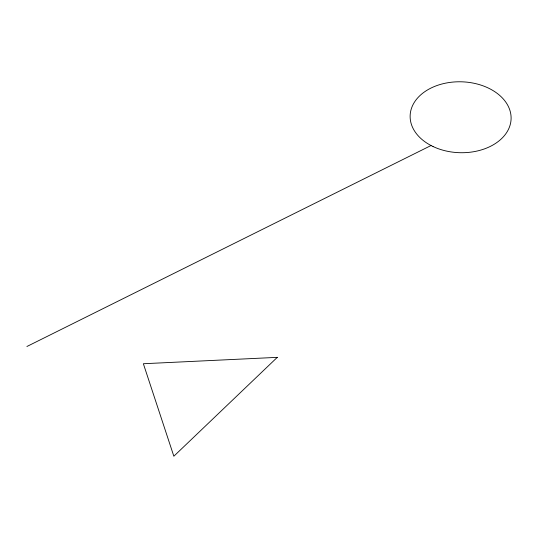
<?xml version="1.0" encoding="UTF-8"?>
<svg xmlns="http://www.w3.org/2000/svg" width="538" height="538" viewBox="0 0 538 538"><rect width="100%" height="100%" fill="white"/><g stroke="black" fill="none" stroke-linecap="round" stroke-linejoin="round"><path stroke-width="0.81" d="M26.9 346.499L431.039 145.522M277.285 357.353L173.841 456.224L143.364 363.735L277.285 357.353M433.016 146.511A50.505 35.461 1.8 0 0 511.033 119.994A50.505 35.461 1.8 0 0 437.804 85.246A50.505 35.461 1.8 0 0 433.016 146.511"/></g></svg>
